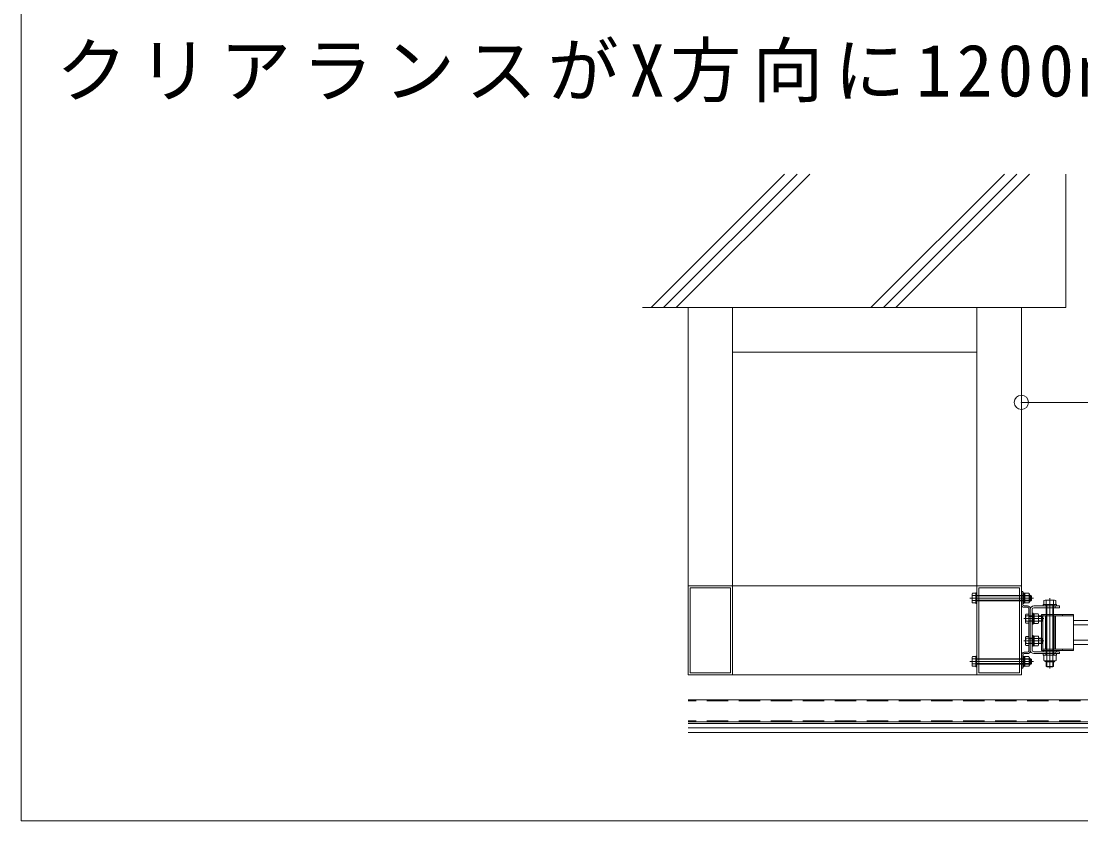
# Model space of a CAD drawing. Units: millimetres at full size; details may follow other scales. Extents: x -9407 to 10868, y -7770 to 7471.
# Drawn here: x 4477 to 6858, y -6586 to -4790 of the extents above; entities that cross this region are included whole.
import ezdxf

# ---------------------------------------------------------------- set-up
doc = ezdxf.new("R2010")
doc.units = ezdxf.units.MM
doc.header["$LTSCALE"] = 40
doc.header["$PDMODE"] = 32
doc.header["$PDSIZE"] = 32
for name, pattern in [('CHAIN1', [8, 5, -1, 1, -1]), ('CHAIN2', [12, 9, -1, 1, -1]), ('DASHED1', [1.8, 1.2, -0.6])]:
    doc.linetypes.add(name, pattern=pattern)
for name, color, linetype, lineweight in [('1-6', 6, 'Continuous', 5), ('6-0', 2, 'Continuous', 9), ('6-6', 6, 'Continuous', 5), ('6-7', 4, 'Continuous', 9), ('6-8', 6, 'Continuous', 5), ('F-5_F-5ﾚｲﾔ', 2, 'Continuous', 9)]:
    doc.layers.add(name, color=color, linetype=linetype, lineweight=lineweight)
doc.styles.add('ＭＳ ゴシック', font='')
doc.styles.get('ＭＳ ゴシック').set_extended_font_data('MS Gothic')

msp = doc.modelspace()

# ---------------------------------------------------------------- linework, layer by layer
at = {"layer": '1-6', "color": 7, "lineweight": 9}
msp.add_line((6724.4, -5646.18), (8674.4, -5646.18), dxfattribs=at)
at = {"layer": '6-0', "linetype": 'CHAIN1'}
for p, q in [((6608.79, -6085.73), (6751.74, -6085.73)), ((6729.54, -6131.98), (6774.93, -6131.98)), ((6729.54, -6181.98), (6774.93, -6181.98)), ((6608.79, -6228.01), (6751.74, -6228.01))]:
    msp.add_line(p, q, dxfattribs=at)
at = {"layer": '6-0'}
for p, q in [((6613.9, -6076.23), (6614.74, -6074.76)), ((6613.9, -6076.23), (6613.9, -6095.23)), ((6614.74, -6074.76), (6621.9, -6074.76)), ((6614.74, -6080.24), (6621.9, -6080.24)), ((6614.74, -6091.21), (6621.9, -6091.21)), ((6621.9, -6073.73), (6624.4, -6073.73)), ((6621.9, -6096.7), (6621.9, -6074.76)), ((6621.9, -6079.73), (6745.95, -6079.73)), ((6621.9, -6080.67), (6746.9, -6080.67)), ((6621.9, -6090.78), (6746.9, -6090.78)), ((6621.9, -6091.73), (6745.95, -6091.73)), ((6624.4, -6073.73), (6624.4, -6097.73)), ((6727.4, -6073.73), (6729.9, -6073.73)), ((6729.9, -6073.73), (6729.9, -6097.73)), ((6729.9, -6096.48), (6729.9, -6074.98)), ((6731.9, -6085.44), (6729.9, -6084.28)), ((6731.9, -6087.17), (6729.9, -6086.02)), ((6741.05, -6074.76), (6731.9, -6074.76)), ((6731.9, -6074.76), (6731.9, -6096.7)), ((6741.05, -6080.24), (6731.9, -6080.24)), ((6741.05, -6091.21), (6731.9, -6091.21)), ((6741.9, -6076.23), (6741.05, -6074.76)), ((6741.9, -6076.23), (6741.9, -6095.23)), ((6743.5, -6093.18), (6743.5, -6078.28)), ((6745.95, -6079.73), (6746.9, -6080.67)), ((6745.95, -6091.73), (6745.95, -6079.73)), ((6746.9, -6090.78), (6745.95, -6091.73)), ((6746.9, -6090.78), (6746.9, -6080.67)), ((6775.02, -6091.29), (6775.02, -6100.28)), ((6777.71, -6090.28), (6799.08, -6090.28)), ((6780.4, -6091.29), (6780.4, -6213.68)), ((6796.4, -6091.29), (6796.4, -6213.68)), ((6801.77, -6091.29), (6801.77, -6100.28)), ((6613.9, -6095.23), (6614.74, -6096.7)), ((6614.74, -6096.7), (6621.9, -6096.7)), ((6731.9, -6096.48), (6729.9, -6096.48)), ((6741.05, -6096.7), (6731.9, -6096.7)), ((6741.9, -6095.23), (6741.05, -6096.7)), ((6803.4, -6100.28), (6773.4, -6100.28)), ((6773.4, -6100.28), (6773.4, -6103.48)), ((6803.4, -6103.48), (6773.4, -6103.48)), ((6775.02, -6100.28), (6801.77, -6100.28)), ((6779.4, -6100.28), (6779.4, -6103.48)), ((6781.48, -6100.28), (6781.48, -6213.68)), ((6795.31, -6100.28), (6795.31, -6213.68)), ((6797.4, -6100.28), (6797.4, -6103.48)), ((6803.4, -6100.28), (6803.4, -6103.48)), ((6733.9, -6139.98), (6733.9, -6123.97)), ((6734.65, -6121.96), (6741.4, -6121.96)), ((6734.65, -6125.98), (6753, -6125.98)), ((6734.65, -6137.98), (6753, -6137.98)), ((6741.4, -6141.99), (6741.4, -6121.96)), ((6741.4, -6126.92), (6753, -6126.92)), ((6741.4, -6137.03), (6753, -6137.03)), ((6750.7, -6119.98), (6748.4, -6119.98)), ((6750.7, -6124.98), (6748.4, -6124.98)), ((6750.7, -6138.98), (6748.4, -6138.98)), ((6750.7, -6143.98), (6750.7, -6119.98)), ((6753, -6120.98), (6750.7, -6120.98)), ((6753, -6124.98), (6750.7, -6124.98)), ((6753, -6138.98), (6750.7, -6138.98)), ((6753, -6142.98), (6753, -6120.98)), ((6761.87, -6121.03), (6753, -6121.03)), ((6761.87, -6126.51), (6753, -6126.51)), ((6761.87, -6137.44), (6753, -6137.44)), ((6763, -6140.18), (6763, -6123.77)), ((6763, -6125.98), (6770.45, -6125.98)), ((6763, -6126.92), (6771.4, -6126.92)), ((6763, -6137.03), (6771.4, -6137.03)), ((6763, -6137.98), (6770.45, -6137.98)), ((6770.45, -6125.98), (6770.45, -6137.98)), ((6771.4, -6126.92), (6770.45, -6125.98)), ((6771.4, -6137.03), (6770.45, -6137.98)), ((6771.4, -6126.92), (6771.4, -6137.03)), ((6734.65, -6141.99), (6741.4, -6141.99)), ((6733.9, -6189.98), (6733.9, -6173.97)), ((6734.65, -6171.96), (6741.4, -6171.96)), ((6734.65, -6175.98), (6753, -6175.98)), ((6734.65, -6187.98), (6753, -6187.98)), ((6741.4, -6191.99), (6741.4, -6171.96)), ((6741.4, -6176.92), (6753, -6176.92)), ((6741.4, -6187.03), (6753, -6187.03)), ((6750.7, -6169.98), (6748.4, -6169.98)), ((6750.7, -6174.98), (6748.4, -6174.98)), ((6750.7, -6188.98), (6748.4, -6188.98)), ((6750.7, -6193.98), (6750.7, -6169.98)), ((6753, -6170.98), (6750.7, -6170.98)), ((6753, -6174.98), (6750.7, -6174.98)), ((6753, -6188.98), (6750.7, -6188.98)), ((6753, -6192.98), (6753, -6170.98)), ((6761.87, -6171.03), (6753, -6171.03)), ((6761.87, -6176.51), (6753, -6176.51)), ((6761.87, -6187.44), (6753, -6187.44)), ((6763, -6190.18), (6763, -6173.77)), ((6763, -6175.98), (6770.45, -6175.98)), ((6763, -6176.92), (6771.4, -6176.92)), ((6763, -6187.03), (6771.4, -6187.03)), ((6763, -6187.98), (6770.45, -6187.98)), ((6771.4, -6187.03), (6770.45, -6187.98)), ((6771.4, -6176.92), (6771.4, -6187.03)), ((6734.65, -6191.99), (6741.4, -6191.99)), ((6773.4, -6210.48), (6773.4, -6213.68)), ((6803.4, -6210.48), (6773.4, -6210.48)), ((6779.4, -6210.48), (6779.4, -6213.68)), ((6797.4, -6210.48), (6797.4, -6213.68)), ((6803.4, -6210.48), (6803.4, -6213.68)), ((6613.9, -6218.51), (6614.74, -6217.04)), ((6613.9, -6218.51), (6613.9, -6237.51)), ((6614.74, -6217.04), (6621.9, -6217.04)), ((6614.74, -6222.53), (6621.9, -6222.53)), ((6614.74, -6233.5), (6621.9, -6233.5)), ((6621.9, -6216.01), (6624.4, -6216.01)), ((6621.9, -6238.98), (6621.9, -6217.04)), ((6621.9, -6222.01), (6745.95, -6222.01)), ((6621.9, -6222.96), (6746.9, -6222.96)), ((6621.9, -6233.06), (6746.9, -6233.06)), ((6621.9, -6234.01), (6745.95, -6234.01)), ((6624.4, -6216.01), (6624.4, -6240.01)), ((6727.4, -6216.01), (6729.9, -6216.01)), ((6729.9, -6216.01), (6729.9, -6240.01)), ((6729.9, -6238.76), (6729.9, -6217.26)), ((6731.9, -6227.72), (6729.9, -6226.57)), ((6731.9, -6229.45), (6729.9, -6228.3)), ((6741.05, -6217.04), (6731.9, -6217.04)), ((6731.9, -6217.04), (6731.9, -6238.98)), ((6741.05, -6222.53), (6731.9, -6222.53)), ((6741.05, -6233.5), (6731.9, -6233.5)), ((6741.9, -6218.51), (6741.05, -6217.04)), ((6741.9, -6218.51), (6741.9, -6237.51)), ((6743.5, -6235.46), (6743.5, -6220.56)), ((6745.95, -6222.01), (6746.9, -6222.96)), ((6745.95, -6234.01), (6745.95, -6222.01)), ((6746.9, -6233.06), (6745.95, -6234.01)), ((6746.9, -6233.06), (6746.9, -6222.96)), ((6803.4, -6213.68), (6773.4, -6213.68)), ((6774.55, -6213.68), (6802.25, -6213.68)), ((6774.55, -6225.65), (6774.55, -6213.68)), ((6778.01, -6226.68), (6798.78, -6226.68)), ((6797.8, -6228.71), (6779, -6228.71)), ((6780.4, -6228.71), (6780.35, -6239.19)), ((6781.48, -6228.71), (6781.43, -6240.28)), ((6781.47, -6225.65), (6781.47, -6213.68)), ((6795.31, -6228.71), (6795.27, -6240.28)), ((6795.32, -6225.65), (6795.32, -6213.68)), ((6796.4, -6228.71), (6796.35, -6239.19)), ((6802.25, -6225.65), (6802.25, -6213.68)), ((6613.9, -6237.51), (6614.74, -6238.98)), ((6614.74, -6238.98), (6621.9, -6238.98)), ((6731.9, -6238.76), (6729.9, -6238.76)), ((6741.05, -6238.98), (6731.9, -6238.98)), ((6741.9, -6237.51), (6741.05, -6238.98)), ((6781.43, -6240.28), (6780.35, -6239.19)), ((6795.27, -6240.28), (6781.43, -6240.28))]:
    msp.add_line(p, q, dxfattribs=at)
at = {"layer": '6-0', "color": 6, "linetype": 'CHAIN1', "lineweight": 5}
for p, q in [((6740.24, -6085.73), (6708.5, -6085.73)), ((6740.24, -6228.01), (6708.5, -6228.01))]:
    msp.add_line(p, q, dxfattribs=at)
at = {"layer": '6-0', "color": 6, "lineweight": 5}
for p, q in [((6741.63, -6085.73), (6709.87, -6085.73)), ((6741.63, -6228.01), (6709.87, -6228.01)), ((6741.63, -6228.01), (6709.87, -6228.01))]:
    msp.add_line(p, q, dxfattribs=at)
at = {"layer": '6-0', "color": 7}
for p, q in [((6724.4, -6070.98), (6724.4, -6100.48)), ((6730.4, -6103.48), (6738.4, -6103.48)), ((6730.4, -6106.48), (6738.4, -6106.48)), ((6741.4, -6109.48), (6741.4, -6204.48)), ((6744.4, -6109.48), (6744.4, -6204.48)), ((6748.4, -6111.48), (6748.4, -6202.48)), ((6752.4, -6103.48), (6810.4, -6103.48)), ((6810.4, -6107.48), (6752.4, -6107.48)), ((6800.4, -6103.48), (6800.4, -6107.48)), ((6810.4, -6103.48), (6810.4, -6107.48)), ((6769.4, -6122.48), (6769.4, -6203.48)), ((6769.4, -6122.48), (6841.4, -6122.48)), ((6772.4, -6203.48), (6772.4, -6122.48)), ((6841.4, -6125.48), (6772.4, -6125.48)), ((6778.9, -6125.48), (6778.9, -6200.48)), ((6797.9, -6200.48), (6797.9, -6125.48)), ((6801.4, -6200.48), (6801.4, -6125.48)), ((6816.9, -6125.48), (6816.9, -6122.48)), ((6841.4, -6122.48), (6841.4, -6203.48)), ((6841.4, -6135.98), (6874.4, -6135.98)), ((6841.4, -6145.48), (6874.4, -6145.48)), ((6874.4, -6180.48), (6841.4, -6180.48)), ((6738.4, -6207.48), (6730.4, -6207.48)), ((6738.4, -6210.48), (6730.4, -6210.48)), ((6752.4, -6206.48), (6800.4, -6206.48)), ((6752.4, -6210.48), (6800.4, -6210.48)), ((6841.4, -6203.48), (6769.4, -6203.48)), ((6772.4, -6200.48), (6841.4, -6200.48)), ((6773.4, -6203.48), (6773.4, -6206.48)), ((6803.4, -6206.48), (6803.4, -6203.48)), ((6816.9, -6203.48), (6816.9, -6200.48)), ((6841.4, -6189.98), (6874.4, -6189.98)), ((6724.4, -6213.48), (6724.4, -6242.98)), ((6727.4, -6213.48), (6727.4, -6242.98)), ((6727.4, -6242.98), (6724.4, -6242.98))]:
    msp.add_line(p, q, dxfattribs=at)
at = {"layer": '6-0', "linetype": 'CHAIN2'}
msp.add_line((6788.4, -6085.93), (6788.35, -6243.81), dxfattribs=at)
at = {"layer": '6-0'}
for points in [[(6621.9, -6073.73), (6621.9, -6097.73), (6624.4, -6097.73)], [(6727.4, -6073.73), (6727.4, -6097.73), (6729.9, -6097.73)], [(6731.9, -6096.48), (6731.9, -6074.98), (6729.9, -6074.98)], [(6750.7, -6143.98), (6748.4, -6143.98), (6748.4, -6119.98)], [(6753, -6142.98), (6750.7, -6142.98), (6750.7, -6120.98)], [(6761.87, -6142.93), (6753, -6142.93), (6753, -6121.03)], [(6750.7, -6193.98), (6748.4, -6193.98), (6748.4, -6169.98)], [(6753, -6192.98), (6750.7, -6192.98), (6750.7, -6170.98)], [(6761.87, -6192.93), (6753, -6192.93), (6753, -6171.03)], [(6771.4, -6176.92), (6770.45, -6175.98), (6770.45, -6187.98)], [(6621.9, -6216.01), (6621.9, -6240.01), (6624.4, -6240.01)], [(6727.4, -6216.01), (6727.4, -6240.01), (6729.9, -6240.01)], [(6731.9, -6238.76), (6731.9, -6217.26), (6729.9, -6217.26)], [(6780.35, -6239.19), (6796.35, -6239.19), (6795.27, -6240.28)]]:
    msp.add_lwpolyline(points, dxfattribs=at)
at = {"layer": '6-0', "color": 7}
msp.add_lwpolyline([(6724.4, -6070.98), (6727.4, -6070.98), (6727.4, -6100.48)], dxfattribs=at)
msp.add_lwpolyline([(6810.4, -6206.48), (6810.4, -6210.48), (6800.4, -6210.48), (6800.4, -6206.48)], close=True, dxfattribs=at)
at = {"layer": '6-0'}
for centre, radius, start, end in [((6620.35, -6078), 6.47, 150, 175.61575), ((6619.3, -6077.33), 5.41, 181.80717, 212.57709), ((6619.3, -6094.13), 5.41, 147.42293, 178.19284), ((6620.35, -6093.46), 6.47, 184.38426, 210.00002), ((6632.05, -6085.73), 18.15, 162.41205, 197.58797), ((6723.74, -6085.73), 18.15, 342.41203, 17.58795), ((6735.44, -6078), 6.47, 4.38425, 29.99998), ((6736.49, -6077.33), 5.41, 327.42291, 358.19283), ((6736.49, -6094.13), 5.41, 1.80716, 32.57707), ((6735.44, -6093.46), 6.47, 330, 355.61574), ((6741.8, -6078.28), 1.7, 0, 90), ((6741.8, -6093.18), 1.7, 270, 0), ((6777.71, -6094.35), 4.07, 48.67549, 131.32401), ((6788.4, -6122.36), 32.08, 75.56129, 104.44041), ((6799.08, -6094.35), 4.07, 48.67599, 131.32457), ((6736.94, -6123.97), 3.04, 138.67245, 221.32755), ((6758.05, -6131.98), 24.15, 165.61653, 194.38359), ((6736.94, -6139.98), 3.04, 138.67245, 221.32755), ((6759.09, -6123.77), 3.9, 315.36182, 44.6387), ((6749.17, -6131.98), 13.83, 336.7197, 23.2802), ((6759.09, -6140.18), 3.9, 315.36104, 44.6387), ((6736.94, -6173.97), 3.04, 138.67245, 221.32755), ((6758.05, -6181.98), 24.15, 165.61653, 194.38359), ((6736.94, -6189.98), 3.04, 138.67245, 221.32755), ((6759.09, -6173.77), 3.9, 315.36182, 44.6387), ((6749.17, -6181.98), 13.83, 336.7197, 23.2802), ((6759.09, -6190.18), 3.9, 315.36104, 44.6387), ((6620.35, -6220.28), 6.47, 150, 175.61575), ((6619.3, -6219.61), 5.41, 181.80717, 212.57709), ((6619.3, -6236.41), 5.41, 147.42293, 178.19284), ((6620.35, -6235.74), 6.47, 184.38426, 210.00002), ((6632.05, -6228.01), 18.15, 162.41205, 197.58797), ((6723.74, -6228.01), 18.15, 342.41203, 17.58795), ((6735.44, -6220.28), 6.47, 4.38425, 29.99998), ((6736.49, -6219.61), 5.41, 327.42291, 358.19283), ((6736.49, -6236.41), 5.41, 1.80716, 32.57707), ((6735.44, -6235.74), 6.47, 330, 355.61574), ((6741.8, -6220.56), 1.7, 0, 90), ((6741.8, -6235.46), 1.7, 270, 0), ((6778.01, -6220.33), 6.35, 236.94844, 303.05156), ((6779, -6226.61), 2.1, 179.07878, 270), ((6788.4, -6202.82), 23.85, 253.12328, 286.87672), ((6798.78, -6220.33), 6.35, 236.94844, 303.05156), ((6797.8, -6226.61), 2.1, 270, 0.92122)]:
    msp.add_arc(centre, radius, start, end, dxfattribs=at)
at = {"layer": '6-0', "color": 7}
for centre, radius, start, end in [((6730.4, -6100.48), 6, 180, 270), ((6730.4, -6100.48), 3, 180, 270), ((6738.4, -6109.48), 6, 0, 90), ((6738.4, -6109.48), 3, 0, 90), ((6752.4, -6111.48), 8, 90, 180), ((6752.4, -6111.48), 4, 90, 180), ((6730.4, -6213.48), 6, 90, 180), ((6730.4, -6213.48), 3, 90, 180), ((6738.4, -6204.48), 3, 270, 0), ((6738.4, -6204.48), 6, 270, 0), ((6752.4, -6202.48), 8, 180, 270), ((6752.4, -6202.48), 4, 180, 270)]:
    msp.add_arc(centre, radius, start, end, dxfattribs=at)
at = {"layer": '6-6'}
for p, q in [((5892.33, -5433.41), (6192.33, -5133.41)), ((5920.61, -5433.41), (6220.61, -5133.41)), ((5948.89, -5433.41), (6248.89, -5133.41)), ((6386.12, -5433.41), (6686.12, -5133.41)), ((6414.4, -5433.41), (6714.4, -5133.41)), ((6442.69, -5433.41), (6742.69, -5133.41)), ((6824.4, -5433.41), (6824.4, -5133.41)), ((6824.4, -5433.41), (5873.54, -5433.41)), ((5975.45, -6257.98), (5975.45, -5433.41)), ((6075.45, -6257.98), (6075.45, -5433.41)), ((6624.4, -6057.98), (6624.4, -5433.41)), ((6724.4, -6257.98), (6724.4, -5433.41)), ((6624.4, -5533.41), (6075.45, -5533.41)), ((6624.35, -6057.98), (5975.45, -6057.98)), ((5979.95, -6253.48), (5979.95, -6062.48)), ((6071, -6062.48), (5979.95, -6062.48)), ((6071, -6062.48), (6071, -6253.48)), ((6628.85, -6253.48), (6628.85, -6062.48)), ((6719.9, -6062.48), (6628.85, -6062.48)), ((6624.4, -6157.98), (6624.4, -6257.98)), ((6624.35, -6257.98), (5975.45, -6257.98)), ((5979.95, -6253.48), (6071, -6253.48)), ((6628.85, -6253.48), (6719.9, -6253.48))]:
    msp.add_line(p, q, dxfattribs=at)
for points in [[(6724.4, -6157.98), (6724.4, -6057.98), (6624.4, -6057.98), (6624.4, -6157.98)], [(6719.9, -6062.48), (6719.9, -6229.01), (6719.9, -6253.48)], [(6624.4, -6257.98), (6724.4, -6257.98), (6724.4, -6157.98)]]:
    msp.add_lwpolyline(points, dxfattribs=at)
at = {"layer": '6-6', "color": 7}
msp.add_point((6724.4, -5646.18), dxfattribs=at)
at = {"layer": '6-7'}
for p, q in [((7505.4, -6313.98), (5975.45, -6313.98)), ((7505.4, -6363.98), (5975.45, -6363.98))]:
    msp.add_line(p, q, dxfattribs=at)
at = {"layer": '6-7', "linetype": 'DASHED1'}
for p, q in [((7505.4, -6316.28), (5975.45, -6316.28)), ((7505.4, -6361.68), (5975.45, -6361.68))]:
    msp.add_line(p, q, dxfattribs=at)
at = {"layer": '6-8'}
for p, q in [((5975.45, -6367.78), (7623.95, -6367.78)), ((5975.45, -6377.28), (7635.27, -6377.28)), ((5975.45, -6387.78), (7635.27, -6387.78))]:
    msp.add_line(p, q, dxfattribs=at)
at = {"layer": 'F-5_F-5ﾚｲﾔ', "color": 7}
for p, q in [((4477.39, -861.18), (4477.39, -6585.97)), ((4477.39, -6585.97), (10868.22, -6585.97))]:
    msp.add_line(p, q, dxfattribs=at)

# ---------------------------------------------------------------- texts
at = {"layer": 'F-5_F-5ﾚｲﾔ', "insert": (4555.81, -4972.73), "char_height": 117.3, "attachment_point": 7, "style": 'ＭＳ ゴシック'}
msp.add_mtext('\\T1.15;クリアランスがX方向に1200mm縮まった時', dxfattribs=at)

doc.saveas('drawing.dxf')
